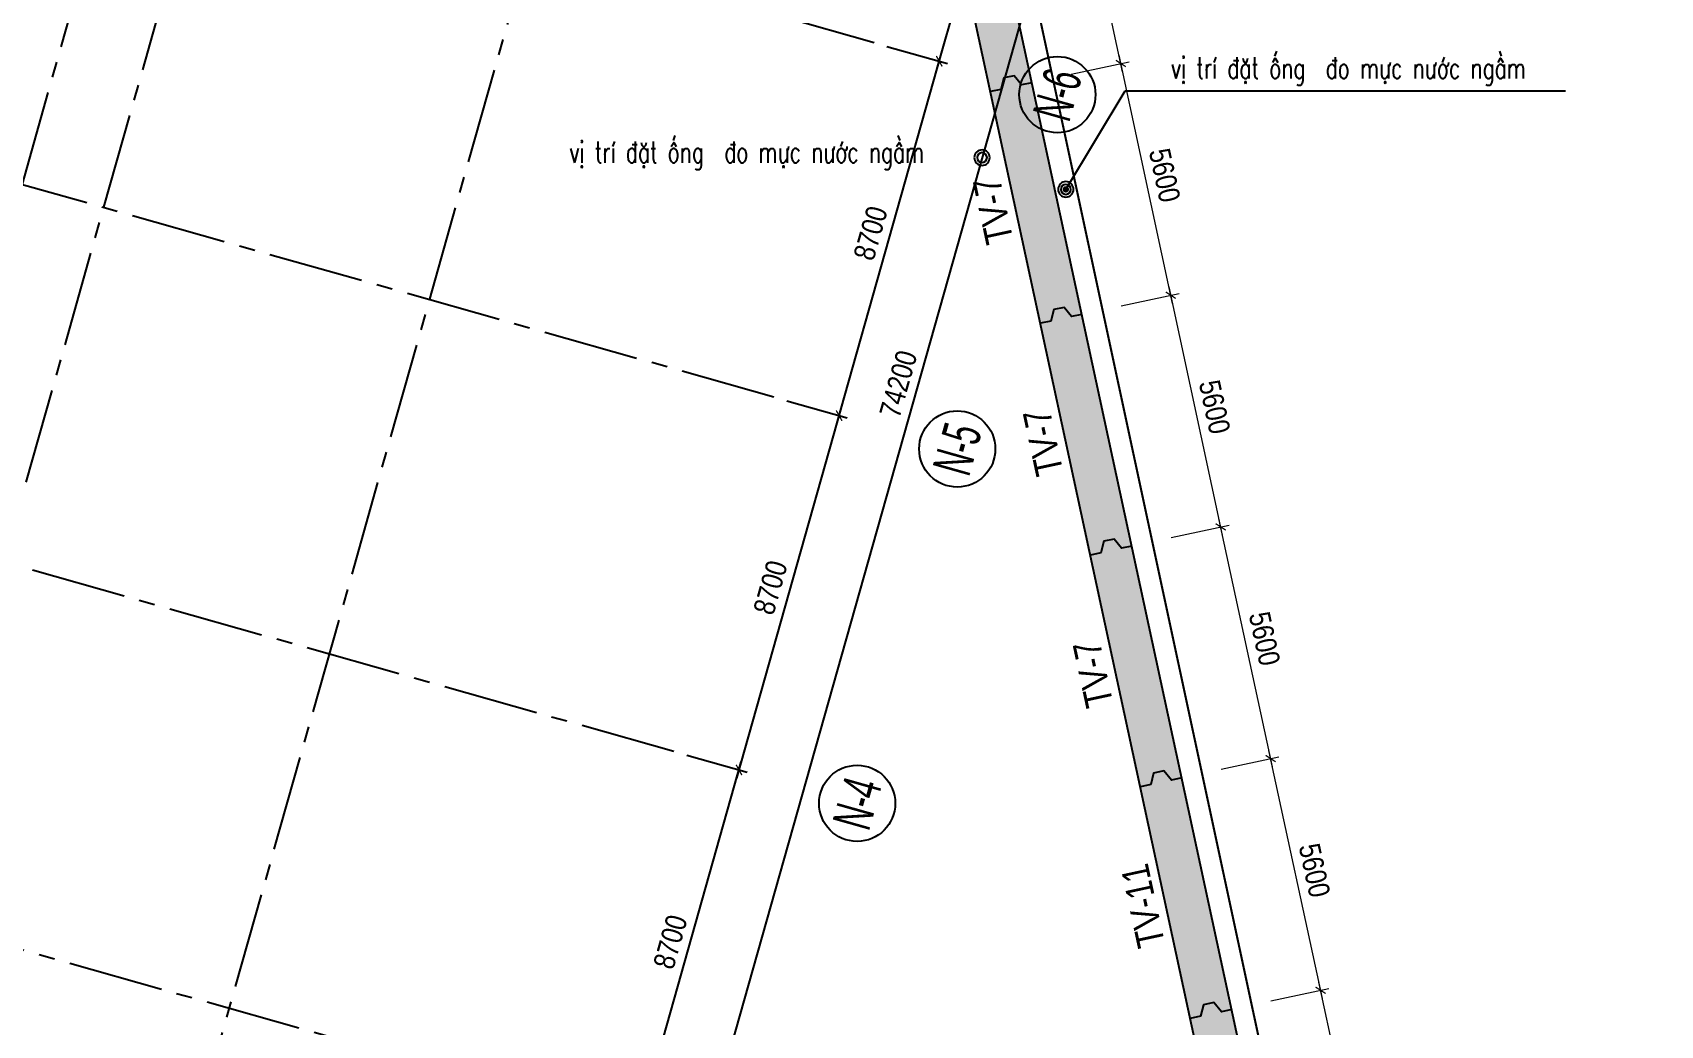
# Model space of a CAD drawing. Header units: millimetres. Extents: x 489377 to 1074388, y -818569 to -310551.
# Drawn here: x 772096 to 810560, y -520274 to -496815 of the extents above; entities that cross this region are included whole.
import ezdxf
from ezdxf.enums import TextEntityAlignment as Align
from ezdxf.xclip import XClip

# ---------------------------------------------------------------- set-up
doc = ezdxf.new("R2010")
doc.units = ezdxf.units.MM
doc.header["$LTSCALE"] = 100
doc.header["$XCLIPFRAME"] = 0
doc.header["$PDMODE"] = 32
doc.header["$PDSIZE"] = 2.5
for name, pattern in [('CENTER2', [1.125, 0.75, -0.125, 0.125, -0.125]), ('DASHDOT', [1, 0.5, -0.25, 0, -0.25]), ('DASHED', [4.5, 3, -1.5])]:
    doc.linetypes.add(name, pattern=pattern)
for name, color, linetype in [('A-GRID-SYM', 50, 'Continuous'), ('ccu11-Betong', 6, 'Continuous'), ('ccu11-Dim', 8, 'Continuous'), ('ccu11-Hatch', 250, 'Continuous'), ('ccu11-Khuat', 9, 'DASHED'), ('ccu11-Manh', 8, 'Continuous'), ('ccu11-Text', 31, 'Continuous'), ('ccu12-Hatch', 250, 'Continuous'), ('ccu12-Truc', 13, 'CENTER2'), ('KC-Betong', 6, 'Continuous'), ('Xref_ST_MBDV Cot vach 30.7.2022$0$Xref_ST_MBDV Cot vach 30.7.2022|Xref_ST_MBDV Cot vach 30.7.2022|Xref_ST_MBDV Cot vach 30.7.2022|Xref_ST_MBDV Cot vach 30.7.2022|A-CORE-OTLN', 2, 'Continuous'), ('Xref_ST_MBDV Cot vach 30.7.2022$0$Xref_ST_MBDV Cot vach 30.7.2022|Xref_ST_MBDV Cot vach 30.7.2022|Xref_ST_MBDV Cot vach 30.7.2022|Xref_ST_MBDV Cot vach 30.7.2022|ccu12-Thay', 7, 'Continuous')]:
    doc.layers.add(name, color=color, linetype=linetype)
doc.layers.add('ccu12-Tencaukien', color=9, linetype='Continuous', lineweight=15)
doc.styles.add('Arial', font='arial_0.ttf', dxfattribs={"width": 0.7})
doc.styles.add('Arial Narrow', font='ARIALN.TTF')
doc.styles.add('ccu11-vnsimli', font='vnsimli.shx', dxfattribs={"width": 0.8, "bigfont": 'vns.shx'})
doc.styles.add('HBA-Text', font='GOTHIC.TTF')
doc.styles.add('vnsimli', font='vnsimli.shx', dxfattribs={"width": 0.7, "bigfont": 'vns.shx'})
doc.dimstyles.new('ccu12-200', dxfattribs={"dimscale": 200, "dimtxt": 2.5, "dimasz": 1, "dimexe": 1, "dimexo": 2, "dimgap": 1, "dimtad": 1, "dimdec": 0, "dimdsep": 46, "dimtxsty": 'Arial Narrow', "dimblk": 'ARCHTICK', "dimcen": -1, "dimdle": 1, "dimclrd": 256, "dimclre": 256, "dimclrt": 3, "dimadec": 0, "dimazin": 2, "dimtfac": 0.1, "dimtdec": 0, "dimtmove": 0, "dimatfit": 1, "dimldrblk": 'ARCHTICK', "dimfxl": 0, "dimtvp": 0.833333, "dimtolj": 1, "dimtzin": 12, "dimarcsym": 0})
doc.dimstyles.new('ss', dxfattribs={"dimscale": 150, "dimtxt": 3.5, "dimasz": 1, "dimexe": 1, "dimexo": 2, "dimgap": 1, "dimtad": 1, "dimdec": 0, "dimdsep": 46, "dimtxsty": 'vnsimli', "dimblk": 'ARCHTICK', "dimcen": -1, "dimdle": 1, "dimclrd": 256, "dimclre": 256, "dimclrt": 3, "dimadec": 0, "dimazin": 2, "dimtfac": 0.1, "dimtdec": 0, "dimtmove": 0, "dimatfit": 1, "dimldrblk": 'ARCHTICK', "dimfxl": 0, "dimtvp": 0.833333, "dimtolj": 1, "dimtzin": 12, "dimarcsym": 0})

# ---------------------------------------------------------------- blocks, each defined once
blk = doc.blocks.new('_ARCHTICK')
at = {"color": 0, "linetype": 'ByBlock', "const_width": 0.15}
blk.add_lwpolyline([(-0.5, -0.5), (0.5, 0.5)], dxfattribs=at)
blk = doc.blocks.new('*D256')
at = {"layer": 'ccu11-Dim', "lineweight": -2, "ltscale": 0.5, "transparency": 16777216}
for p, q in [((-10147, 92750), (-11412, 98615)), ((-12543, 98167), (-11174, 98462)), ((-11363, 92692), (-9994, 92987))]:
    blk.add_line(p, q, dxfattribs=at)
at = {"layer": 'Defpoints', "color": 0, "ltscale": 0.5, "transparency": 16777216}
for p in [(-12934, 98082), (-11370, 98420), (-11754, 92608)]:
    blk.add_point(p, dxfattribs=at)
at = {"layer": 'ccu11-Dim', "lineweight": -2, "ltscale": 0.5, "transparency": 16777216, "xscale": 200, "yscale": 200, "zscale": 200}
for p, rotation in [((-11370, 98420), 102.1642570587989), ((-10190, 92945), 282.1642570587989)]:
    blk.add_blockref('_ARCHTICK', p, dxfattribs=dict(at, rotation=rotation))
at = {"layer": 'ccu11-Dim', "color": 3, "ltscale": 0.5, "transparency": 16777216, "insert": (-10335, 95778), "char_height": 500, "attachment_point": 5, "rotation": 282.1643, "style": 'Arial Narrow', "bg_fill": 3, "box_fill_scale": 1.1, "bg_fill_color": 256, "bg_fill_true_color": 13158600, "bg_fill_transparency": 0}
blk.add_mtext('\\A1;5600', dxfattribs=at)
blk = doc.blocks.new('*D257')
at = {"layer": 'ccu11-Dim', "lineweight": -2, "ltscale": 0.5, "transparency": 16777216}
for p, q in [((-13723, 103641), (-12354, 103936)), ((-11327, 98224), (-12592, 104089)), ((-12543, 98167), (-11174, 98462))]:
    blk.add_line(p, q, dxfattribs=at)
at = {"layer": 'Defpoints', "color": 0, "ltscale": 0.5, "transparency": 16777216}
for p in [(-12550, 103894), (-14114, 103557), (-12934, 98082)]:
    blk.add_point(p, dxfattribs=at)
at = {"layer": 'ccu11-Dim', "lineweight": -2, "ltscale": 0.5, "transparency": 16777216, "xscale": 200, "yscale": 200, "zscale": 200}
for p, rotation in [((-12550, 103894), 102.1642570587989), ((-11370, 98420), 282.1642570587989)]:
    blk.add_blockref('_ARCHTICK', p, dxfattribs=dict(at, rotation=rotation))
at = {"layer": 'ccu11-Dim', "color": 3, "ltscale": 0.5, "transparency": 16777216, "insert": (-11515, 101253), "char_height": 500, "attachment_point": 5, "rotation": 282.1643, "style": 'Arial Narrow', "bg_fill": 3, "box_fill_scale": 1.1, "bg_fill_color": 256, "bg_fill_true_color": 13158600, "bg_fill_transparency": 0}
blk.add_mtext('\\A1;5600', dxfattribs=at)
blk = doc.blocks.new('*D258')
at = {"layer": 'ccu11-Dim', "lineweight": -2, "ltscale": 0.5, "transparency": 16777216}
for p, q in [((-14903, 109115), (-13534, 109410)), ((-12507, 103698), (-13772, 109564)), ((-13723, 103641), (-12354, 103936))]:
    blk.add_line(p, q, dxfattribs=at)
at = {"layer": 'Defpoints', "color": 0, "ltscale": 0.5, "transparency": 16777216}
for p in [(-13730, 109368), (-15294, 109031), (-14114, 103557)]:
    blk.add_point(p, dxfattribs=at)
at = {"layer": 'ccu11-Dim', "lineweight": -2, "ltscale": 0.5, "transparency": 16777216, "xscale": 200, "yscale": 200, "zscale": 200}
for p, rotation in [((-13730, 109368), 102.1642570587989), ((-12550, 103894), 282.1642570587989)]:
    blk.add_blockref('_ARCHTICK', p, dxfattribs=dict(at, rotation=rotation))
at = {"layer": 'ccu11-Dim', "color": 3, "ltscale": 0.5, "transparency": 16777216, "insert": (-12695, 106727), "char_height": 500, "attachment_point": 5, "rotation": 282.1643, "style": 'Arial Narrow', "bg_fill": 3, "box_fill_scale": 1.1, "bg_fill_color": 256, "bg_fill_true_color": 13158600, "bg_fill_transparency": 0}
blk.add_mtext('\\A1;5600', dxfattribs=at)
blk = doc.blocks.new('*D259')
at = {"layer": 'ccu11-Dim', "lineweight": -2, "ltscale": 0.5, "transparency": 16777216}
for p, q in [((-13687, 109173), (-14952, 115038)), ((-16083, 114590), (-14714, 114885)), ((-14903, 109115), (-13534, 109410))]:
    blk.add_line(p, q, dxfattribs=at)
at = {"layer": 'Defpoints', "color": 0, "ltscale": 0.5, "transparency": 16777216}
for p in [(-14910, 114842), (-16474, 114505), (-15294, 109031)]:
    blk.add_point(p, dxfattribs=at)
at = {"layer": 'ccu11-Dim', "lineweight": -2, "ltscale": 0.5, "transparency": 16777216, "xscale": 200, "yscale": 200, "zscale": 200}
for p, rotation in [((-14910, 114842), 102.1642570587989), ((-13730, 109368), 282.1642570587989)]:
    blk.add_blockref('_ARCHTICK', p, dxfattribs=dict(at, rotation=rotation))
at = {"layer": 'ccu11-Dim', "color": 3, "ltscale": 0.5, "transparency": 16777216, "insert": (-13875, 112201), "char_height": 500, "attachment_point": 5, "rotation": 282.1643, "style": 'Arial Narrow', "bg_fill": 3, "box_fill_scale": 1.1, "bg_fill_color": 256, "bg_fill_true_color": 13158600, "bg_fill_transparency": 0}
blk.add_mtext('\\A1;5600', dxfattribs=at)
blk = doc.blocks.new('*D260')
at = {"layer": 'ccu11-Dim', "lineweight": -2, "ltscale": 0.5, "transparency": 16777216}
for p, q in [((-14867, 114647), (-16132, 120512)), ((-17263, 120064), (-15894, 120359)), ((-16083, 114590), (-14714, 114885))]:
    blk.add_line(p, q, dxfattribs=at)
at = {"layer": 'Defpoints', "color": 0, "ltscale": 0.5, "transparency": 16777216}
for p in [(-16090, 120317), (-17654, 119980), (-16474, 114505)]:
    blk.add_point(p, dxfattribs=at)
at = {"layer": 'ccu11-Dim', "lineweight": -2, "ltscale": 0.5, "transparency": 16777216, "xscale": 200, "yscale": 200, "zscale": 200}
for p, rotation in [((-16090, 120317), 102.1642570587989), ((-14910, 114842), 282.1642570587989)]:
    blk.add_blockref('_ARCHTICK', p, dxfattribs=dict(at, rotation=rotation))
at = {"layer": 'ccu11-Dim', "color": 3, "ltscale": 0.5, "transparency": 16777216, "insert": (-15055, 117675), "char_height": 500, "attachment_point": 5, "rotation": 282.1643, "style": 'Arial Narrow', "bg_fill": 3, "box_fill_scale": 1.1, "bg_fill_color": 256, "bg_fill_true_color": 13158600, "bg_fill_transparency": 0}
blk.add_mtext('\\A1;5600', dxfattribs=at)
blk = doc.blocks.new('*D261')
at = {"layer": 'ccu11-Dim', "lineweight": -2, "ltscale": 0.5, "transparency": 16777216}
for p, q in [((-18443, 125538), (-17074, 125833)), ((-16047, 120121), (-17312, 125986)), ((-17263, 120064), (-15894, 120359))]:
    blk.add_line(p, q, dxfattribs=at)
at = {"layer": 'Defpoints', "color": 0, "ltscale": 0.5, "transparency": 16777216}
for p in [(-17270, 125791), (-18834, 125454), (-17654, 119980)]:
    blk.add_point(p, dxfattribs=at)
at = {"layer": 'ccu11-Dim', "lineweight": -2, "ltscale": 0.5, "transparency": 16777216, "xscale": 200, "yscale": 200, "zscale": 200}
for p, rotation in [((-17270, 125791), 102.1642570587989), ((-16090, 120317), 282.1642570587989)]:
    blk.add_blockref('_ARCHTICK', p, dxfattribs=dict(at, rotation=rotation))
at = {"layer": 'ccu11-Dim', "color": 3, "ltscale": 0.5, "transparency": 16777216, "insert": (-16235, 123150), "char_height": 500, "attachment_point": 5, "rotation": 282.1643, "style": 'Arial Narrow', "bg_fill": 3, "box_fill_scale": 1.1, "bg_fill_color": 256, "bg_fill_true_color": 13158600, "bg_fill_transparency": 0}
blk.add_mtext('\\A1;5600', dxfattribs=at)
blk = doc.blocks.new('GRID-SYM-flat-235')
at = {"layer": 'A-GRID-SYM', "ltscale": 0.5}
blk.add_circle((0, 0), 900, dxfattribs=at)
at = {"layer": 'A-GRID-SYM', "style": 'HBA-Text'}
blk.add_attdef('GRID', text='', height=900, rotation=74.2212, dxfattribs=at).set_placement((0, 0), align=Align.MIDDLE_CENTER)
blk = doc.blocks.new('GRID-SYM-flat-236')
at = {"layer": 'A-GRID-SYM', "ltscale": 0.5}
blk.add_circle((0, 0), 900, dxfattribs=at)
at = {"layer": 'A-GRID-SYM', "style": 'HBA-Text'}
blk.add_attdef('GRID', text='', height=900, rotation=74.2212, dxfattribs=at).set_placement((0, 0), align=Align.MIDDLE_CENTER)
blk = doc.blocks.new('GRID-SYM-flat-237')
at = {"layer": 'A-GRID-SYM', "ltscale": 0.5}
blk.add_circle((0, 0), 900, dxfattribs=at)
at = {"layer": 'A-GRID-SYM', "style": 'HBA-Text'}
blk.add_attdef('GRID', text='', height=900, rotation=74.2212, dxfattribs=at).set_placement((0, 0), align=Align.MIDDLE_CENTER)
blk = doc.blocks.new('*D105')
at = {"layer": 'ccu11-Dim', "lineweight": -2, "ltscale": 0.5, "transparency": 16777216}
for p, q in [((1114675, -725612), (1117149, -716855)), ((1115860, -716698), (1117287, -717102)), ((1113494, -725070), (1114922, -725474))]:
    blk.add_line(p, q, dxfattribs=at)
at = {"layer": 'Defpoints', "color": 0, "ltscale": 0.5, "transparency": 16777216}
for p in [(1115475, -716589, 0), (1117095, -717047), (1113109, -724962, 0)]:
    blk.add_point(p, dxfattribs=at)
at = {"layer": 'ccu11-Dim', "lineweight": -2, "ltscale": 0.5, "transparency": 16777216, "xscale": 200, "yscale": 200, "zscale": 200}
for p, rotation in [((1117095, -717047), 74.22121918342351), ((1114729, -725419), 254.2212191834235)]:
    blk.add_blockref('_ARCHTICK', p, dxfattribs=dict(at, rotation=rotation))
at = {"layer": 'ccu11-Dim', "color": 3, "ltscale": 0.5, "transparency": 16777216, "insert": (1115474, -721109), "char_height": 500, "attachment_point": 5, "rotation": 74.2212, "style": 'Arial Narrow', "bg_fill": 3, "box_fill_scale": 1.1, "bg_fill_color": 256, "bg_fill_true_color": 13158600, "bg_fill_transparency": 0}
blk.add_mtext('\\A1;8700', dxfattribs=at)
blk = doc.blocks.new('*D106')
at = {"layer": 'ccu11-Dim', "lineweight": -2, "ltscale": 0.5, "transparency": 16777216}
for p, q in [((1112309, -733984), (1114783, -725227)), ((1113494, -725070), (1114922, -725474)), ((1111128, -733443), (1112556, -733846))]:
    blk.add_line(p, q, dxfattribs=at)
at = {"layer": 'Defpoints', "color": 0, "ltscale": 0.5, "transparency": 16777216}
for p in [(1113109, -724962, 0), (1114729, -725419), (1110743, -733334, 0)]:
    blk.add_point(p, dxfattribs=at)
at = {"layer": 'ccu11-Dim', "lineweight": -2, "ltscale": 0.5, "transparency": 16777216, "xscale": 200, "yscale": 200, "zscale": 200}
for p, rotation in [((1114729, -725419), 74.22121918342351), ((1112363, -733792), 254.2212191834235)]:
    blk.add_blockref('_ARCHTICK', p, dxfattribs=dict(at, rotation=rotation))
at = {"layer": 'ccu11-Dim', "color": 3, "ltscale": 0.5, "transparency": 16777216, "insert": (1113108, -729482), "char_height": 500, "attachment_point": 5, "rotation": 74.2212, "style": 'Arial Narrow', "bg_fill": 3, "box_fill_scale": 1.1, "bg_fill_color": 256, "bg_fill_true_color": 13158600, "bg_fill_transparency": 0}
blk.add_mtext('\\A1;8700', dxfattribs=at)
blk = doc.blocks.new('*D107')
at = {"layer": 'ccu11-Dim', "lineweight": -2, "ltscale": 0.5, "transparency": 16777216}
for p, q in [((1111128, -733443), (1112556, -733846)), ((1109943, -742356), (1112418, -733599)), ((1108763, -741815), (1110190, -742218))]:
    blk.add_line(p, q, dxfattribs=at)
at = {"layer": 'Defpoints', "color": 0, "ltscale": 0.5, "transparency": 16777216}
for p in [(1110743, -733334, 0), (1112363, -733792), (1108378, -741706, 0)]:
    blk.add_point(p, dxfattribs=at)
at = {"layer": 'ccu11-Dim', "lineweight": -2, "ltscale": 0.5, "transparency": 16777216, "xscale": 200, "yscale": 200, "zscale": 200}
for p, rotation in [((1112363, -733792), 74.22121918342351), ((1109998, -742164), 254.2212191834235)]:
    blk.add_blockref('_ARCHTICK', p, dxfattribs=dict(at, rotation=rotation))
at = {"layer": 'ccu11-Dim', "color": 3, "ltscale": 0.5, "transparency": 16777216, "insert": (1110742, -737854), "char_height": 500, "attachment_point": 5, "rotation": 74.2212, "style": 'Arial Narrow', "bg_fill": 3, "box_fill_scale": 1.1, "bg_fill_color": 256, "bg_fill_true_color": 13158600, "bg_fill_transparency": 0}
blk.add_mtext('\\A1;8700', dxfattribs=at)
blk = doc.blocks.new('*D108')
at = {"layer": 'ccu11-Dim', "lineweight": -2, "ltscale": 0.5, "transparency": 16777216}
for p, q in [((1108763, -741815), (1110190, -742218)), ((1107577, -750728), (1110052, -741971)), ((1106397, -750187), (1107824, -750590))]:
    blk.add_line(p, q, dxfattribs=at)
at = {"layer": 'Defpoints', "color": 0, "ltscale": 0.5, "transparency": 16777216}
for p in [(1108378, -741706, 0), (1109998, -742164), (1106012, -750078, 0)]:
    blk.add_point(p, dxfattribs=at)
at = {"layer": 'ccu11-Dim', "lineweight": -2, "ltscale": 0.5, "transparency": 16777216, "xscale": 200, "yscale": 200, "zscale": 200}
for p, rotation in [((1109998, -742164), 74.22121918342351), ((1107632, -750536), 254.2212191834235)]:
    blk.add_blockref('_ARCHTICK', p, dxfattribs=dict(at, rotation=rotation))
at = {"layer": 'ccu11-Dim', "color": 3, "ltscale": 0.5, "transparency": 16777216, "insert": (1108377, -746226), "char_height": 500, "attachment_point": 5, "rotation": 74.2212, "style": 'Arial Narrow', "bg_fill": 3, "box_fill_scale": 1.1, "bg_fill_color": 256, "bg_fill_true_color": 13158600, "bg_fill_transparency": 0}
blk.add_mtext('\\A1;8700', dxfattribs=at)
blk = doc.blocks.new('*D111')
at = {"layer": 'ccu11-Dim', "lineweight": -2, "ltscale": 0.5, "transparency": 16777216}
for p, q in [((1104059, -769062), (1124345, -697274)), ((1123136, -697140), (1124483, -697520)), ((1102959, -768544), (1104306, -768924))]:
    blk.add_line(p, q, dxfattribs=at)
at = {"layer": 'Defpoints', "color": 0, "ltscale": 0.5, "transparency": 16777216}
for p in [(1122751, -697031), (1124291, -697466), (1102574, -768435)]:
    blk.add_point(p, dxfattribs=at)
at = {"layer": 'ccu11-Dim', "lineweight": -2, "ltscale": 0.5, "transparency": 16777216, "xscale": 200, "yscale": 200, "zscale": 200}
for p, rotation in [((1124291, -697466), 74.22121918342351), ((1104114, -768870), 254.2212191834235)]:
    blk.add_blockref('_ARCHTICK', p, dxfattribs=dict(at, rotation=rotation))
at = {"layer": 'ccu11-Dim', "color": 3, "ltscale": 0.5, "transparency": 16777216, "insert": (1113764, -733044), "char_height": 500, "attachment_point": 5, "rotation": 74.2212, "style": 'Arial Narrow', "bg_fill": 3, "box_fill_scale": 1.1, "bg_fill_color": 256, "bg_fill_true_color": 13158600, "bg_fill_transparency": 0}
blk.add_mtext('\\A1;74200', dxfattribs=at)
blk = doc.blocks.new('do nuoc ngam')
at = {"layer": 'ccu11-Betong'}
for radius in [778, 506]:
    blk.add_circle((0, 0), radius, dxfattribs=at)
blk = doc.blocks.new('LUOI TRUC-NT1')
at = {"layer": 'ccu12-Truc', "ltscale": 30}
for p, q in [((14547.1, 88256.1), (-11973.8, -5599.6)), ((16471.7, 87712.2), (-10049.2, -6143.4)), ((24170.3, 85536.9), (-2350.7, -8318.8)), ((20300.2, 40714), (-18158, 51581.3)), ((17934.5, 32341.9), (-20523.8, 43209.1)), ((15568.7, 23969.7), (-14287.1, 32406.1)), ((13203, 15597.5), (-16652.9, 24033.9))]:
    blk.add_line(p, q, dxfattribs=at)
at = {"layer": 'KC-Betong', "ltscale": 0.5}
ref = blk.add_blockref('GRID-SYM-flat-237', (24630.7, 39490.4), dxfattribs=at)
ref.add_attrib('GRID', 'N-6', dxfattribs={"layer": 'A-GRID-SYM', "height": 900, "rotation": 74.22122, "style": 'HBA-Text', "width": 0.6}).set_placement((24630.7, 39490.4), align=Align.MIDDLE_CENTER)
ref = blk.add_blockref('GRID-SYM-flat-236', (22264.9, 31118.2), dxfattribs=at)
ref.add_attrib('GRID', 'N-5', dxfattribs={"layer": 'A-GRID-SYM', "height": 900, "rotation": 74.22122, "style": 'HBA-Text', "width": 0.6}).set_placement((22264.9, 31118.2), align=Align.MIDDLE_CENTER)
ref = blk.add_blockref('GRID-SYM-flat-235', (19899.2, 22746.1), dxfattribs=at)
ref.add_attrib('GRID', 'N-4', dxfattribs={"layer": 'A-GRID-SYM', "height": 900, "rotation": 74.22122, "style": 'HBA-Text', "width": 0.6}).set_placement((19899.2, 22746.1), align=Align.MIDDLE_CENTER)
at = {"layer": 'ccu11-Dim', "ltscale": 0.5}
dim = blk.add_linear_dim(base=(24205.7, 48651.1), p1=(20219.9, 40736.7, 0), p2=(22585.7, 49108.9, 0), angle=74.22122, dimstyle='ccu12-200', override={"dimfxl": 150, "dimtfill": 1}, dxfattribs=at)
dim.commit()
dim.dimension.update_dxf_attribs({"geometry": '*D105', "text_midpoint": (22584.7, 44588.9), "insert": (-1092889.1, 765698.3)})
dim = blk.add_linear_dim(base=(21839.9, 40279), p1=(17854.2, 32364.6, 0), p2=(20219.9, 40736.7, 0), angle=74.22122, dimstyle='ccu12-200', override={"dimfxl": 150, "dimtfill": 1}, dxfattribs=at)
dim.commit()
dim.dimension.update_dxf_attribs({"geometry": '*D106', "text_midpoint": (20218.9, 36216.7), "insert": (-1092889.1, 765698.3)})
dim = blk.add_linear_dim(base=(19474.2, 31906.8), p1=(15488.4, 23992.4, 0), p2=(17854.2, 32364.6, 0), angle=74.22122, dimstyle='ccu12-200', override={"dimfxl": 150, "dimtfill": 1}, dxfattribs=at)
dim.commit()
dim.dimension.update_dxf_attribs({"geometry": '*D107', "text_midpoint": (17853.2, 27844.5), "insert": (-1092889.1, 765698.3)})
dim = blk.add_linear_dim(base=(17108.5, 23534.6), p1=(13122.7, 15620.2, 0), p2=(15488.4, 23992.4, 0), angle=74.22122, dimstyle='ccu12-200', override={"dimfxl": 150, "dimtfill": 1}, dxfattribs=at)
dim.commit()
dim.dimension.update_dxf_attribs({"geometry": '*D108', "text_midpoint": (15487.5, 19472.3), "insert": (-1092889.1, 765698.3)})
dim = blk.add_linear_dim(base=(31401.4, 68232.3), p1=(9685, -2736.5), p2=(29861.7, 68667.4), angle=74.22122, dimstyle='ccu12-200', override={"dimfxl": 150, "dimtfill": 1}, dxfattribs=at)
dim.commit()
dim.dimension.update_dxf_attribs({"geometry": '*D111', "text_midpoint": (20874.9, 32654.2), "insert": (-1092889.1, 765698.3)})
blk = doc.blocks.new('220908_DWall Plan')
at = {"layer": 'ccu11-Dim', "ltscale": 0.5}
dim = blk.add_linear_dim(base=(-11369.6, 98419.6), p1=(-11753.6, 92608.2), p2=(-12933.6, 98082.4), angle=102.16426, dimstyle='ccu12-200', override={"dimzin": 0, "dimtmove": 1, "dimfxl": 150, "dimtfill": 1}, dxfattribs=at)
dim.commit()
dim.dimension.update_dxf_attribs({"geometry": '*D256', "text_midpoint": (-10334.5, 95778.4)})
dim = blk.add_linear_dim(base=(-12549.6, 103893.9), p1=(-12933.6, 98082.4), p2=(-14113.7, 103556.7), angle=102.16426, dimstyle='ccu12-200', override={"dimzin": 0, "dimtmove": 1, "dimfxl": 150, "dimtfill": 1}, dxfattribs=at)
dim.commit()
dim.dimension.update_dxf_attribs({"geometry": '*D257', "text_midpoint": (-11514.5, 101252.7)})
at = {"layer": 'Xref_ST_MBDV Cot vach 30.7.2022$0$Xref_ST_MBDV Cot vach 30.7.2022|Xref_ST_MBDV Cot vach 30.7.2022|Xref_ST_MBDV Cot vach 30.7.2022|Xref_ST_MBDV Cot vach 30.7.2022|ccu12-Thay', "ltscale": 10}
blk.add_lwpolyline([(-13471.3, 97966.5), (-13715.5, 97913.9), (-13890.5, 98132.1), (-14135.1, 98079.4), (-14204.6, 97808.5), (-14448.8, 97755.8)], dxfattribs=at)
at = {"layer": 'ccu11-Dim', "ltscale": 0.5}
dim = blk.add_linear_dim(base=(-13729.6, 109368.1), p1=(-14113.7, 103556.7), p2=(-15293.7, 109031), angle=102.16426, dimstyle='ccu12-200', override={"dimzin": 0, "dimtmove": 1, "dimfxl": 150, "dimtfill": 1}, dxfattribs=at)
dim.commit()
dim.dimension.update_dxf_attribs({"geometry": '*D258', "text_midpoint": (-12694.5, 106726.9)})
at = {"layer": 'Xref_ST_MBDV Cot vach 30.7.2022$0$Xref_ST_MBDV Cot vach 30.7.2022|Xref_ST_MBDV Cot vach 30.7.2022|Xref_ST_MBDV Cot vach 30.7.2022|Xref_ST_MBDV Cot vach 30.7.2022|ccu12-Thay', "ltscale": 10}
blk.add_lwpolyline([(-14651.3, 103440.8), (-14895.5, 103388.2), (-15070.5, 103606.4), (-15315.1, 103553.7), (-15384.6, 103282.7), (-15628.8, 103230.1)], dxfattribs=at)
at = {"layer": 'ccu11-Dim', "ltscale": 0.5}
dim = blk.add_linear_dim(base=(-14909.6, 114842.4), p1=(-15293.7, 109031), p2=(-16473.7, 114505.2), angle=102.16426, dimstyle='ccu12-200', override={"dimzin": 0, "dimtmove": 1, "dimfxl": 150, "dimtfill": 1}, dxfattribs=at)
dim.commit()
dim.dimension.update_dxf_attribs({"geometry": '*D259', "text_midpoint": (-13874.5, 112201.2)})
at = {"layer": 'Xref_ST_MBDV Cot vach 30.7.2022$0$Xref_ST_MBDV Cot vach 30.7.2022|Xref_ST_MBDV Cot vach 30.7.2022|Xref_ST_MBDV Cot vach 30.7.2022|Xref_ST_MBDV Cot vach 30.7.2022|ccu12-Thay', "ltscale": 10}
blk.add_lwpolyline([(-15831.3, 108915.1), (-16075.5, 108862.4), (-16250.5, 109080.6), (-16495.1, 109027.9), (-16564.6, 108757), (-16808.9, 108704.4)], dxfattribs=at)
at = {"layer": 'ccu11-Dim', "ltscale": 0.5}
dim = blk.add_linear_dim(base=(-16089.6, 120316.7), p1=(-16473.7, 114505.2), p2=(-17653.7, 119979.5), angle=102.16426, dimstyle='ccu12-200', override={"dimzin": 0, "dimtmove": 1, "dimfxl": 150, "dimtfill": 1}, dxfattribs=at)
dim.commit()
dim.dimension.update_dxf_attribs({"geometry": '*D260', "text_midpoint": (-15054.5, 117675.5)})
at = {"layer": 'Xref_ST_MBDV Cot vach 30.7.2022$0$Xref_ST_MBDV Cot vach 30.7.2022|Xref_ST_MBDV Cot vach 30.7.2022|Xref_ST_MBDV Cot vach 30.7.2022|Xref_ST_MBDV Cot vach 30.7.2022|ccu12-Thay', "ltscale": 10}
blk.add_lwpolyline([(-17011.3, 114389.3), (-17255.5, 114336.7), (-17430.5, 114554.9), (-17675.1, 114502.2), (-17744.6, 114231.3), (-17988.9, 114178.6)], dxfattribs=at)
at = {"layer": 'ccu11-Dim', "ltscale": 0.5}
dim = blk.add_linear_dim(base=(-17269.6, 125790.9), p1=(-17653.7, 119979.5), p2=(-18833.7, 125453.8), angle=102.16426, dimstyle='ccu12-200', override={"dimzin": 0, "dimtmove": 1, "dimfxl": 150, "dimtfill": 1}, dxfattribs=at)
dim.commit()
dim.dimension.update_dxf_attribs({"geometry": '*D261', "text_midpoint": (-16234.5, 123149.7)})
at = {"layer": 'ccu12-Hatch', "ltscale": 0.5}
h = blk.add_hatch(dxfattribs=at)
h.set_pattern_fill('VATLIEU04', color=256, scale=50, pattern_type=2)
h.set_pattern_definition([(50, (-626373.33, 223416.3), (358.63009, -31.37607), [37.5, -412.5]), (355, (-626373.33, 223416.3), (-69.37567, 376.09607), [30, -330]), (100.4514, (-626343.45, 223413.7), (289.25469, 344.71977), [31.8701, -350.57106]), (46.1842, (-626373.33, 223516.3), (533.62052, -82.7595), [56.25, -618.75]), (96.6356, (-626328.87, 223509.4), (467.33135, 487.05894), [47.80514, -525.8565]), (351.1842, (-626373.33, 223516.3), (467.33097, 487.0593), [45, -495]), (21, (-626323.33, 223491.3), (298.45353, -201.30945), [37.5, -412.5]), (326, (-626323.33, 223491.3), (121.65767, 362.57502), [30, -330]), (71.4514, (-626298.46, 223474.54), (420.11131, 161.26525), [31.8701, -350.57106]), (37.5, (-626373.33, 223416.31), (6.079928, 166.446927), [0, -326, 0, -335, 0, -331.25]), (7.5, (-626373.33, 223416.31), (131.53477, 197.205856), [0, -191, 0, -318.5, 0, -126.25]), (327.5, (-626484.83, 223416.31), (266.911218, -11.277436), [0, -125, 0, -390, 0, -517.5]), (317.5, (-626534.83, 223416.31), (291.593085, 50.05249), [0, -162.5, 0, -259, 0, -367.5]), (45, (-626373.33, 223416.31), (-150.26019, 150.26019), []), (45, (-626373.33, 223477.56), (-150.26019, 150.26019), [])])
h.paths.add_polyline_path([(-122510.4, 58795.4), (-122033.7, 56036.3), (-122025.8, 55995.6), (-121435.2, 53258.6), (-121425.6, 53218.3), (-120722.3, 50508.1), (-120711, 50468.2), (-119896.1, 47789.5), (-119883.2, 47750.1), (-118958, 45107.4), (-118943.5, 45068.6), (-117909.8, 42466.4), (-117893.7, 42428.3), (-116753.1, 39871.1), (-116735.4, 39833.7), (-115489.9, 37325.9), (-115470.4, 37288.7), (-113949.2, 34524), (-113926.1, 34484.2), (-112465, 32095.7), (-112442.4, 32060.3), (-110882.3, 29735.2), (-110858.5, 29701.3), (-109203.6, 27442.8), (-109178.4, 27409.9), (-107431.4, 25221.8), (-107404.9, 25189.9), (-105568.8, 23076), (-105541, 23045.3), (-103618.9, 21009.2), (-103589.9, 20979.7), (-101585.2, 19024.9), (-101555, 18996.6), (-99471.1, 17126.5), (-99439.7, 17099.4), (-97280.2, 15317.2), (-97247.7, 15291.5), (-95016.3, 13600.1), (-94982.8, 13575.8), (-92683.3, 11978.3), (-92648.8, 11955.3), (-90285.1, 10454.4), (-90249.7, 10432.9), (-87825.9, 9031.1), (-87789.6, 9011.1), (-85309.8, 7710.8), (-85272.8, 7692.3), (-82741.3, 6495.8), (-82703.5, 6478.9), (-80124.7, 5388.2), (-80086.2, 5372.8), (-77464.5, 4389.8), (-77425.4, 4376.1), (-74765.2, 3502.4), (-74725.6, 3490.3), (-72031.5, 2727.6), (-71991.4, 2717.1), (-69268, 2066.5), (-69227.6, 2057.8), (-66479.6, 1520.5), (-66438.8, 1513.4), (-63670.9, 1090.4), (-63637.2, 1085.8), (-60856.6, 757.2), (-60844.4, 755.8), (-41353.3, -1307), (0, 0), (5993.1, 7667.3), (-23501.3, 144497.8), (-27624.7, 160190.9), (-41845.5, 164209.2), (-48082.3, 159482.1), (-71537, 141587.6), (-77499.2, 137277.8), (-78971.4, 133992.6), (-83075.5, 131026), (-86656.7, 130658.3), (-88925.9, 129018), (-91195.2, 127377.7), (-93464.4, 125737.4), (-93470.8, 125732.8), (-95729.2, 124077.6), (-95757.8, 124056), (-97965.7, 122333.9), (-98004.3, 122302.4), (-100138.8, 120490.2), (-100176.1, 120457.1), (-102233.4, 118557.8), (-102269.3, 118523.2), (-104245.9, 116540.1), (-104280.4, 116504.1), (-106173, 114440.6), (-106205.9, 114403.1), (-108011.2, 112262.8), (-108042.5, 112224.1), (-109757.4, 110010.7), (-109787.1, 109970.7), (-111408.7, 107688), (-111436.7, 107646.8), (-112962, 105298.7), (-112988.3, 105256.4), (-114414.8, 102847), (-114439.3, 102803.6), (-115764.6, 100337.1), (-115787.3, 100292.7), (-117009, 97773.3), (-117029.8, 97728.1), (-118145.9, 95160.1), (-118164.8, 95114), (-119173.3, 92501.9), (-119190.2, 92455.1), (-120089.4, 89803.4), (-120104.4, 89755.9), (-120892.7, 87069.1), (-120905.8, 87021), (-121581.8, 84303.9), (-121592.9, 84255.3), (-122155.5, 81512.4), (-122164.5, 81463.4), (-122612.8, 78699.5), (-122619.8, 78650.1), (-122952.9, 75870), (-122957.9, 75820.4), (-123175.3, 73028.9), (-123178.2, 72978.7), (-123278.4, 70180.4), (-123279.1, 70131.9), (-123266, 67331.9), (-123264.7, 67281.1), (-123132.9, 64484.2), (-123130.1, 64443.1), (-122883.3, 61654), (-122878.8, 61612.8), (-122516.6, 58836.3)])
h.paths.add_polyline_path([(-24474.2, 144265.3), (-28446.7, 159384), (-41638.3, 163111.5), (-47477, 158686.1), (-70940.7, 140784.7), (-76696.2, 136624.4), (-78168.4, 133339.2), (-82706.9, 130058.6), (-86288, 129690.9), (-88340.1, 128207.6), (-88223, 128045.5), (-90492.2, 126405.2), (-92761.4, 124764.9), (-95019.8, 123109.7), (-97227.7, 121387.7), (-99362.1, 119575.4), (-101419.4, 117676.1), (-103396, 115692.9), (-105288.6, 113629.4), (-107093.9, 111489.1), (-108808.8, 109275.7), (-110430.4, 106993.1), (-111955.7, 104645), (-113382.2, 102235.7), (-114707.5, 99769.1), (-115929.2, 97249.7), (-117045.3, 94681.8), (-118053.8, 92069.7), (-118953, 89418), (-119741.3, 86731.3), (-120417.3, 84014.1), (-120980, 81271.2), (-121428.3, 78507.4), (-121761.5, 75727.3), (-121978.9, 72935.7), (-122079.1, 70137.5), (-122066, 67337.5), (-121934.3, 64540.6), (-122134, 64531.2), (-121887.2, 61742.1), (-121525, 58965.6), (-121048.3, 56206.5), (-120457.7, 53469.5), (-119754.3, 50759.3), (-118939.4, 48080.5), (-118014.2, 45437.8), (-116980.4, 42835.6), (-115839.8, 40278.5), (-114594.3, 37770.7), (-113073.1, 35006), (-111612, 32617.5), (-110051.9, 30292.4), (-108396.9, 28033.8), (-106649.9, 25845.7), (-104813.8, 23731.8), (-102891.7, 21695.7), (-100887.1, 19740.8), (-98803.2, 17870.7), (-96643.7, 16088.4), (-94412.2, 14397.1), (-92112.7, 12799.5), (-89749, 11298.5), (-87325.2, 9896.7), (-84845.4, 8596.4), (-82314, 7399.9), (-79735.1, 6309.2), (-77113.4, 5326.2), (-74453.2, 4452.5), (-71759.1, 3689.8), (-69035.7, 3039.2), (-66287.7, 2501.9), (-63519.8, 2078.9), (-60739.2, 1750.2), (-41316.3, -305.3), (-499.5, 984.7), (4916.9, 7914.3)], flags=16)
at = {"layer": 'Xref_ST_MBDV Cot vach 30.7.2022$0$Xref_ST_MBDV Cot vach 30.7.2022|Xref_ST_MBDV Cot vach 30.7.2022|Xref_ST_MBDV Cot vach 30.7.2022|Xref_ST_MBDV Cot vach 30.7.2022|A-CORE-OTLN', "color": 6}
for points in [[(-60844.4, 755.8), (-41353.3, -1307), (0, 0), (5993.1, 7667.3), (-23501.3, 144497.8), (-27624.7, 160190.9), (-41845.5, 164209.2)], [(-60739.2, 1750.2), (-41316.3, -305.3), (-499.5, 984.7), (4916.9, 7914.3), (-24474.2, 144265.3), (-28446.7, 159384), (-41638.3, 163111.5), (-47477, 158686.1)]]:
    blk.add_lwpolyline(points, dxfattribs=at)
at = {"layer": 'Xref_ST_MBDV Cot vach 30.7.2022$0$Xref_ST_MBDV Cot vach 30.7.2022|Xref_ST_MBDV Cot vach 30.7.2022|Xref_ST_MBDV Cot vach 30.7.2022|Xref_ST_MBDV Cot vach 30.7.2022|ccu12-Thay', "ltscale": 10}
blk.add_lwpolyline([(-18191.3, 119863.6), (-18435.5, 119811), (-18610.5, 120029.2), (-18855.1, 119976.5), (-18924.6, 119705.5), (-19168.9, 119652.9)], dxfattribs=at)
at = {"layer": 'ccu11-Dim'}
blk.add_blockref('LUOI TRUC-NT1', (-42220.5, 80091.1), dxfattribs=at)
at = {"layer": 'ccu11-Khuat', "color": 1, "linetype": 'DASHDOT', "ltscale": 18, "const_width": 50}
blk.add_lwpolyline([(-22987.3, 144613.5), (-28513.5, 165720.5), (-36919.6, 168632.9), (-48422.9, 159930), (-71888.3, 142059.8), (-95520.4, 125009, 0.6850113), (-62310.1, 364.4), (-41523.2, -1853.9), (126.4, -574.1), (6443.7, 7493.4), (-22987.3, 144613.5)], format="xyb", close=True, dxfattribs=at)
at = {"layer": 'ccu12-Tencaukien', "color": 2, "style": 'Arial', "width": 0.8}
for s, p in [('TV-7', (-18791.5, 116906.2)), ('TV-7', (-17611.5, 111431.9)), ('TV-7', (-16431.5, 105957.6)), ('TV-11', (-15251.5, 100483.4))]:
    blk.add_text(s, height=650, rotation=102.16426, dxfattribs=at).set_placement(p, align=Align.CENTER)

msp = doc.modelspace()

# ---------------------------------------------------------------- block references
at = {"layer": 'ccu12-Tencaukien'}
ref = msp.add_blockref('220908_DWall Plan', (813900, -617863), dxfattribs=at)
XClip(ref).set_block_clipping_path([(-136999.1740499845, 59982.0778093114), (6980.825086272, 174779.6961681198)])

# ---------------------------------------------------------------- next in the draw order: block references
at = {"layer": 'ccu11-Hatch', "xscale": -0.234375, "yscale": 0.234375, "zscale": 0.234375}
for p in [(794530, -499770), (796510, -500520)]:
    msp.add_blockref('do nuoc ngam', p, dxfattribs=at)

# ---------------------------------------------------------------- next in the draw order: texts
at = {"layer": 'ccu11-Text', "style": 'ccu11-vnsimli', "width": 0.7}
for p in [(803183, -497662), (788970, -499651)]:
    msp.add_text('vÞ trÝ ®Æt èng  ®o mùc n\xadíc ngÇm', height=500, dxfattribs=at).set_placement(p, align=Align.MIDDLE)

# ---------------------------------------------------------------- next in the draw order: leaders
at = {"layer": 'ccu11-Manh'}
msp.add_leader([(796510, -500520), (797914, -498191), (808314, -498191)], dimstyle='ss', override={"dimldrblk": 'DOT'}, dxfattribs=at)

doc.saveas('drawing.dxf')
